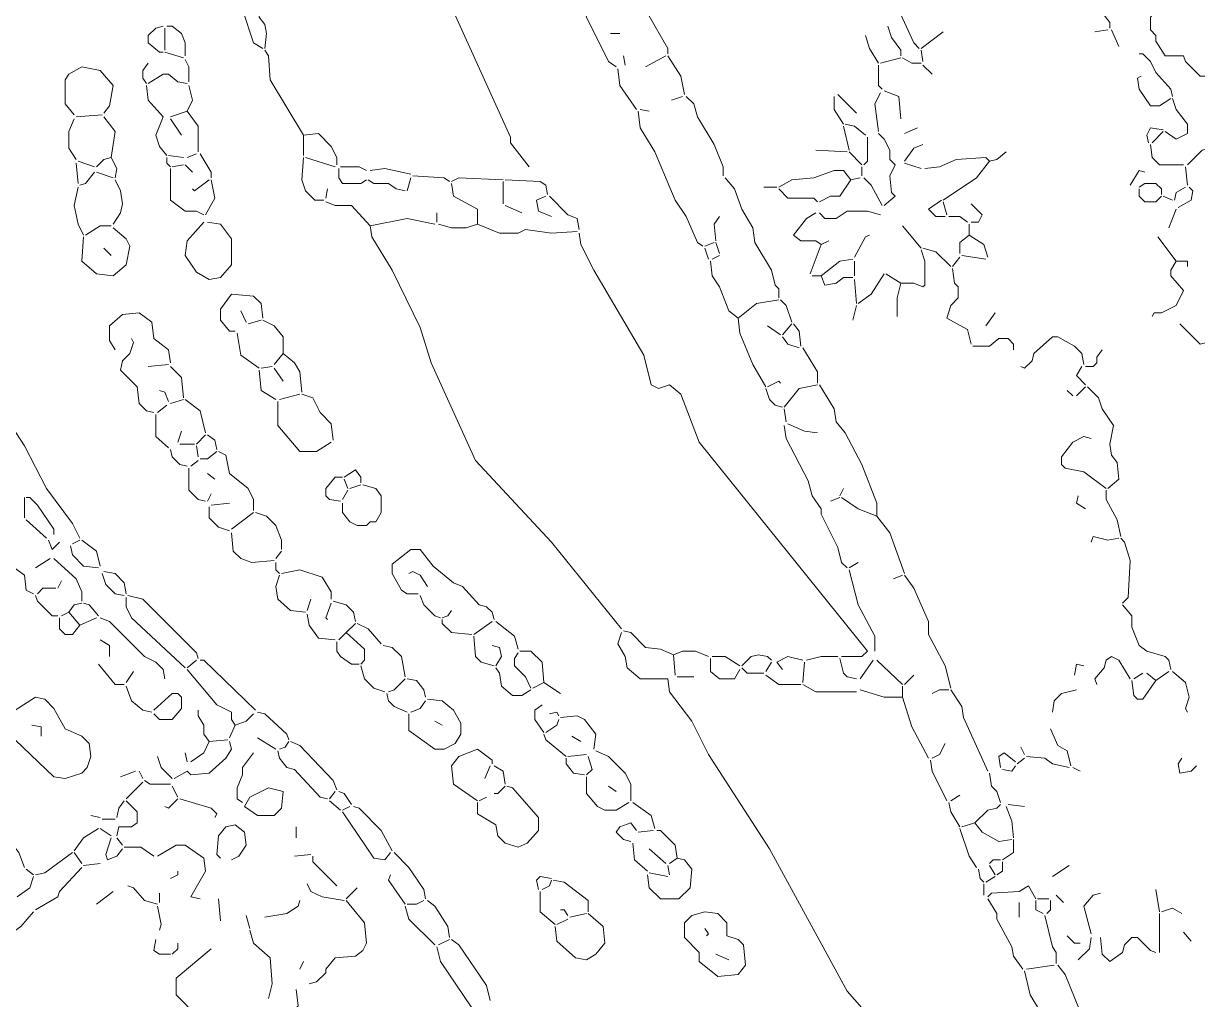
# Model space of a CAD drawing. Header units: millimetres. Extents: x 0 to 150953, y 0 to 85148.
# Drawn here: x 76847 to 95980, y 46657 to 62566 of the extents above; entities that cross this region are included whole.
import ezdxf

# ---------------------------------------------------------------- set-up
doc = ezdxf.new("R2010")
doc.units = ezdxf.units.MM
doc.layers.add('LINEWORK', color=7, linetype='CONTINUOUS', lineweight=0, plot=False)

msp = doc.modelspace()

# ---------------------------------------------------------------- linework, layer by layer
at = {"layer": 'LINEWORK'}
for points in [[(80086.264, 64087.09), (80688.871, 62821.618), (80688.871, 62670.965), (80779.262, 62550.446), (80809.391, 62399.792), (80779.262, 62158.754)], [(80146.527, 63333.835), (80417.699, 62791.49), (80598.481, 62249.145), (80749.128, 62158.754)], [(86714.922, 63303.701), (86895.704, 63062.662), (87016.229, 62731.227), (87347.658, 62158.754), (87347.658, 62068.363)], [(94669.32, 63213.31), (94850.101, 63032.528), (95362.312, 63032.528), (95332.178, 62821.618), (95211.665, 62670.965), (95211.665, 62460.055), (95302.055, 62369.664), (95302.055, 62279.273), (95452.703, 62038.229), (95754.01, 62038.229), (95784.132, 61947.844), (96025.182, 61706.794), (96175.83, 61706.794), (96326.477, 61827.319), (96447.002, 61857.453), (96597.65, 61736.928), (96597.65, 61646.537), (96718.175, 61495.89)], [(90842.771, 63122.919), (91053.682, 62912.009), (91354.988, 62249.145), (91445.379, 62158.754)], [(83852.55, 62881.88), (83882.679, 62701.099), (84786.587, 60712.495), (84786.587, 60622.105), (85087.888, 60230.418)], [(85991.796, 62851.747), (86021.93, 62670.965), (86383.493, 61947.844), (86504.012, 61857.453)], [(93494.239, 62731.227), (93675.021, 62942.137), (93855.802, 62942.137), (94157.098, 62821.618), (94247.489, 62731.227), (94458.404, 62701.099), (94548.795, 62580.574), (94548.795, 62490.183)], [(79122.094, 62520.317), (79001.574, 62490.183), (78881.055, 62369.664), (78881.055, 62249.145), (79061.837, 62098.492), (79122.094, 62098.492)], [(79152.228, 62490.183), (79152.228, 62128.62)], [(79182.356, 62520.317), (79272.747, 62520.317), (79423.4, 62399.792), (79483.657, 62249.145), (79483.657, 62038.229)], [(86413.621, 62399.792), (86564.275, 62399.792)], [(90933.162, 62520.317), (90993.425, 62339.536), (91144.072, 62128.62), (91144.072, 62038.229)], [(91837.07, 62429.926), (91475.507, 62158.754)], [(94518.661, 62460.055), (94307.756, 62429.926)], [(94578.929, 62460.055), (94699.443, 62188.882)], [(90571.599, 62369.664), (90631.861, 62158.754), (90782.509, 61917.71)], [(79152.228, 62098.492), (79453.528, 62008.101)], [(80779.262, 62128.62), (80839.519, 62038.229), (80869.653, 61646.537), (81411.998, 60742.629)], [(86624.531, 62038.229), (86654.665, 61887.576)], [(87317.53, 62038.229), (86986.095, 61857.453)], [(87347.658, 62038.229), (87558.574, 61706.794), (87618.83, 61405.499)], [(91144.072, 62008.101), (90812.643, 61917.71)], [(91174.206, 62008.101), (91324.854, 61917.71), (91475.507, 61917.71)], [(91475.507, 62128.62), (91505.636, 61947.844)], [(95030.883, 62068.363), (95091.14, 62068.363), (95211.665, 61947.844), (95302.055, 61767.062), (95543.094, 61495.89), (95573.228, 61375.365)], [(78157.929, 61104.193), (78248.319, 61224.717), (78308.576, 61556.147), (78097.666, 61797.185), (77796.365, 61857.453), (77585.45, 61736.928), (77525.193, 61646.537), (77525.193, 61254.84), (77675.841, 61074.059)], [(78881.055, 61917.71), (78790.664, 61797.185), (78790.664, 61676.671), (78850.921, 61586.281)], [(79483.657, 61977.967), (79543.919, 61857.453), (79543.919, 61616.404)], [(86534.141, 61827.319), (86564.275, 61556.147), (86835.447, 61164.449)], [(90782.509, 61887.576), (90782.509, 61556.147), (90842.771, 61495.89)], [(91505.636, 61887.576), (91656.289, 61736.928)], [(78881.055, 61586.281), (79122.094, 61736.928), (79212.484, 61736.928), (79363.138, 61616.404), (79513.791, 61586.281)], [(95061.006, 61706.794), (95000.749, 61676.671), (95030.883, 61495.89), (95211.665, 61224.717), (95362.312, 61224.717), (95543.094, 61345.231)], [(78850.921, 61556.147), (78881.055, 61315.108), (79122.094, 61043.936)], [(79543.919, 61556.147), (79604.182, 61315.108), (79513.791, 61134.327)], [(90812.643, 61435.622), (90722.252, 61254.84), (90782.509, 60802.886)], [(90872.9, 61465.756), (91113.944, 61375.365), (91144.072, 61013.802)], [(87588.702, 61375.365), (87407.92, 61315.108)], [(87648.964, 61375.365), (87769.484, 61254.84), (87829.746, 61043.936), (88100.919, 60591.982), (88251.566, 60230.418), (88251.566, 60079.76)], [(90059.383, 61375.365), (90059.383, 61164.449), (90210.036, 60923.411)], [(90119.645, 61405.499), (90420.946, 61104.193)], [(95573.228, 61345.231), (95633.485, 61164.449), (95814.266, 60923.411), (95814.266, 60772.763), (95633.485, 60682.372), (95452.703, 60802.886)], [(78127.795, 61074.059), (77705.975, 61043.936)], [(78157.929, 61043.936), (78338.71, 60802.886), (78278.448, 60381.066)], [(79122.094, 61043.936), (79001.574, 60742.629), (79061.837, 60561.848), (79182.356, 60411.2)], [(79513.791, 61134.327), (79242.618, 61043.936)], [(79513.791, 61134.327), (79694.573, 60893.277), (79694.573, 60471.457)], [(86865.576, 61134.327), (86895.704, 60863.154), (87136.748, 60471.457), (87468.183, 59688.073), (87648.964, 59416.901), (87829.746, 58995.07), (87920.137, 58934.813)], [(86895.704, 61164.449), (87046.357, 61134.327)], [(77675.841, 61013.802), (77585.45, 60802.886), (77585.45, 60531.714), (77705.975, 60350.932)], [(79242.618, 61013.802), (79423.4, 60742.629)], [(90210.036, 60893.277), (90300.427, 60501.591)], [(90240.164, 60923.411), (90390.817, 60893.277), (90571.599, 60742.629)], [(91415.245, 60863.154), (91204.335, 60772.763)], [(95422.569, 60833.02), (95211.665, 60863.154), (95151.397, 60742.629), (95181.531, 60622.105)], [(81411.998, 60742.629), (81653.037, 60772.763), (81863.952, 60561.848), (81954.343, 60381.066), (81954.343, 60260.541)], [(81411.998, 60742.629), (81411.998, 60411.2)], [(90601.727, 60712.495), (90601.727, 60320.809), (90541.471, 60260.541)], [(90782.509, 60772.763), (90872.9, 60682.372), (90963.291, 60501.591), (90963.291, 60350.932), (91053.682, 60260.541)], [(95422.569, 60802.886), (95241.788, 60622.105)], [(89758.082, 60501.591), (90270.298, 60471.457)], [(90300.427, 60471.457), (90511.337, 60260.541)], [(91505.636, 60591.982), (91354.988, 60531.714), (91204.335, 60320.809)], [(92861.503, 60471.457), (92710.845, 60350.932), (92590.331, 60320.809)], [(95211.665, 60591.982), (95241.788, 60381.066), (95362.312, 60260.541), (95754.01, 60260.541)], [(96416.868, 60591.982), (96055.305, 60501.591), (95814.266, 60260.541)], [(77705.975, 60290.675), (77736.103, 59959.246)], [(77736.103, 60320.809), (78007.275, 60230.418)], [(78278.448, 60381.066), (78157.929, 60350.932), (78037.404, 60230.418)], [(78278.448, 60381.066), (78368.839, 60200.284), (78338.71, 60049.637)], [(79182.356, 60381.066), (79182.356, 60290.675), (79242.618, 60230.418)], [(79212.484, 60411.2), (79453.528, 60381.066)], [(79664.439, 60441.323), (79513.791, 60381.066)], [(79724.701, 60441.323), (79905.483, 60140.028), (79905.483, 60049.637)], [(81411.998, 60381.066), (81381.864, 60019.503), (81442.126, 59838.721), (81592.78, 59688.073), (81743.427, 59688.073)], [(81442.126, 60381.066), (81924.209, 60230.418)], [(91204.335, 60290.675), (91475.507, 60200.284)], [(92590.331, 60320.809), (92530.069, 60381.066), (92047.981, 60350.932), (91776.808, 60230.418), (91535.77, 60200.284)], [(92590.331, 60320.809), (92379.415, 60049.637), (91837.07, 59688.073)], [(75325.679, 60109.894), (75355.813, 59537.415), (75506.461, 59266.242), (75626.986, 58693.774), (75596.852, 58482.859), (75837.896, 57970.648), (75958.415, 57458.426), (76169.331, 57066.74), (76259.721, 56765.433), (76500.76, 56343.613), (76530.894, 56192.954), (76862.323, 55680.744), (77223.886, 54987.751), (77645.712, 54415.272), (77766.231, 54174.234)], [(78007.275, 60140.028), (77856.622, 59959.246), (77766.231, 59929.112)], [(78037.404, 60140.028), (78308.576, 60049.637)], [(79242.618, 60200.284), (79242.618, 59688.073), (79483.657, 59507.292), (79664.439, 59507.292), (79784.963, 59447.024)], [(79453.528, 60260.541), (79272.747, 60230.418)], [(79483.657, 60260.541), (79604.182, 60140.028)], [(81984.471, 60200.284), (81984.471, 60049.637), (82044.734, 59959.246), (82346.035, 59959.246), (82436.425, 60019.503)], [(82014.6, 60230.418), (82315.906, 60230.418), (82436.425, 60170.15)], [(82496.688, 60170.15), (82737.726, 60200.284), (83159.552, 60109.894)], [(83189.68, 60079.76), (83701.897, 60049.637), (83792.288, 59989.369)], [(90330.555, 60019.503), (90210.036, 60170.15), (90059.383, 60170.15), (89727.953, 60049.637), (89366.39, 60019.503), (89155.474, 59898.978)], [(90511.337, 60230.418), (90511.337, 60079.76)], [(91053.682, 60260.541), (90963.291, 60079.76), (90993.425, 59808.587), (91053.682, 59748.33)], [(95121.274, 60140.028), (95030.883, 60170.15), (94880.224, 59929.112)], [(95784.132, 60230.418), (95814.266, 59929.112)], [(77736.103, 59898.978), (77675.841, 59597.683), (77736.103, 59296.376), (77826.494, 59115.595)], [(78338.71, 60019.503), (78429.101, 59838.721), (78459.229, 59627.806), (78429.101, 59477.158), (78308.576, 59296.376)], [(79875.354, 60019.503), (79634.31, 59838.721), (79604.182, 59868.855)], [(79905.483, 60019.503), (79965.745, 59718.196), (79815.092, 59447.024)], [(82466.554, 60019.503), (82556.945, 59959.246), (82797.989, 59959.246), (82918.508, 59868.855), (83069.161, 59838.721)], [(83159.552, 60049.637), (83099.29, 59838.721)], [(84666.067, 60019.503), (83942.941, 60049.637), (83822.416, 59989.369)], [(83822.416, 59959.246), (83852.55, 59748.33), (84244.242, 59537.415), (84244.242, 59296.376)], [(84666.067, 59989.369), (84666.067, 59627.806)], [(84696.196, 60019.503), (85268.669, 59989.369), (85359.06, 59929.112), (85389.194, 59778.464)], [(88281.7, 60049.637), (88432.348, 59868.855), (88552.873, 59537.415), (88733.654, 59236.119), (88763.783, 58995.07), (89034.955, 58543.116), (89095.218, 58302.077), (89155.474, 58241.82), (89155.474, 58091.162)], [(88914.436, 59898.978), (89125.346, 59898.978)], [(90330.555, 60019.503), (90149.773, 59748.33), (89999.126, 59748.33), (89818.344, 59657.939)], [(90481.208, 60049.637), (90330.555, 60019.503)], [(90541.471, 60049.637), (90661.99, 59929.112), (90842.771, 59597.683)], [(95030.883, 59898.978), (95121.274, 59959.246), (95302.055, 59959.246), (95392.446, 59868.855), (95392.446, 59778.464)], [(95784.132, 59898.978), (95633.485, 59808.587), (95603.351, 59688.073)], [(95844.4, 59898.978), (95904.657, 59838.721), (95874.523, 59688.073), (95663.619, 59567.549)], [(81803.69, 59868.855), (81773.561, 59718.196)], [(85359.06, 59748.33), (85208.412, 59688.073), (85238.541, 59507.292), (85449.451, 59416.901)], [(85419.322, 59748.33), (85720.623, 59447.024), (85871.277, 59386.767), (85901.405, 59205.985)], [(89155.474, 59868.855), (89306.128, 59718.196), (89727.953, 59718.196), (89788.21, 59657.939)], [(91053.682, 59748.33), (90872.9, 59597.683)], [(95030.883, 59868.855), (95030.883, 59748.33), (95121.274, 59657.939), (95302.055, 59657.939), (95392.446, 59748.33)], [(95422.569, 59748.33), (95573.228, 59688.073)], [(81773.561, 59657.939), (81924.209, 59597.683), (82195.381, 59597.683), (82496.688, 59266.242)], [(84696.196, 59597.683), (84967.368, 59477.158)], [(89818.344, 59477.158), (89908.735, 59386.767), (90089.517, 59386.767), (90270.298, 59507.292), (90601.727, 59507.292), (90812.643, 59447.024)], [(91806.942, 59688.073), (91596.026, 59537.415)], [(91596.026, 59537.415), (91716.551, 59416.901), (91867.199, 59416.901)], [(91837.07, 59657.939), (91897.333, 59447.024)], [(92289.025, 59627.806), (92469.806, 59447.024), (92409.544, 59326.51), (92289.025, 59326.51)], [(95633.485, 59537.415), (95512.96, 59236.119)], [(79784.963, 59326.51), (79513.791, 59025.204), (79483.657, 58784.165), (79664.439, 58512.993), (79875.354, 58392.468), (80056.136, 58422.602), (80236.917, 58633.507), (80236.917, 59055.338), (80056.136, 59296.376), (79845.22, 59326.51)], [(83551.244, 59296.376), (83099.29, 59386.767), (82496.688, 59266.242)], [(83581.378, 59477.158), (83581.378, 59326.51)], [(88191.309, 59416.901), (88100.919, 59296.376), (88131.047, 59025.204)], [(89758.082, 59477.158), (89607.428, 59386.767), (89396.518, 59115.595), (89517.038, 59025.204), (89758.082, 59025.204), (89848.472, 58964.947)], [(91927.461, 59416.901), (92108.243, 59416.901), (92228.762, 59326.51)], [(78308.576, 59236.119), (78519.492, 59055.338), (78579.749, 58934.813), (78519.492, 58633.507), (78308.576, 58452.725), (78037.404, 58482.859), (77796.365, 58693.774), (77826.494, 59085.461)], [(78278.448, 59266.242), (78097.666, 59266.242), (77856.622, 59115.595)], [(82496.688, 59266.242), (82526.816, 59085.461), (82858.251, 58543.116), (83310.205, 57609.085), (83490.987, 57036.606), (84214.113, 55439.705), (85449.451, 54113.966), (86594.403, 52697.847)], [(83611.506, 59296.376), (83822.416, 59236.119), (84063.46, 59236.119), (84244.242, 59296.376)], [(84244.242, 59296.376), (84605.805, 59145.729), (84907.106, 59145.729), (85027.631, 59205.985), (85449.451, 59145.729), (85871.277, 59175.851)], [(85901.405, 59145.729), (85931.539, 58964.947), (86142.449, 58543.116), (86955.966, 57157.131), (87076.486, 56675.043), (87197.01, 56614.786), (87377.792, 56675.043), (87558.574, 56524.395), (87859.875, 55741), (90601.727, 52336.283)], [(91174.206, 59266.242), (91475.507, 58904.679)], [(92258.896, 59296.376), (92258.896, 59115.595)], [(88100.919, 58995.07), (87950.265, 58934.813)], [(88131.047, 58995.07), (88191.309, 58814.288)], [(89848.472, 58964.947), (89667.691, 58482.859)], [(89968.992, 59025.204), (89848.472, 58964.947)], [(90631.861, 59115.595), (90571.599, 59085.461), (90390.817, 58754.031)], [(92258.896, 59115.595), (92108.243, 58995.07), (92108.243, 58814.288)], [(92258.896, 59115.595), (92499.935, 58964.947), (92560.197, 58754.031)], [(95332.178, 59085.461), (95633.485, 58693.774)], [(78157.929, 58904.679), (78278.448, 58784.165)], [(87950.265, 58904.679), (88010.528, 58723.897)], [(88191.309, 58784.165), (88070.785, 58723.897)], [(91475.507, 58874.556), (91535.77, 58693.774), (91535.77, 58302.077), (91505.636, 58271.943), (91354.988, 58332.211), (91144.072, 58332.211)], [(91505.636, 58904.679), (91716.551, 58844.422), (91957.59, 58603.384)], [(92108.243, 58754.031), (91987.724, 58603.384)], [(92138.371, 58784.165), (92530.069, 58723.897)], [(88040.656, 58693.774), (88070.785, 58452.725), (88191.309, 58271.943), (88341.957, 57880.257), (88492.61, 57759.732)], [(90360.689, 58723.897), (90149.773, 58693.774), (89848.472, 58452.725)], [(90390.817, 58693.774), (90390.817, 58452.725)], [(91987.724, 58573.25), (92017.852, 58332.211), (92078.114, 58271.943), (92078.114, 58091.162), (91957.59, 57970.648), (91897.333, 57759.732), (92228.762, 57578.951), (92289.025, 57337.912)], [(95633.485, 58693.774), (95543.094, 58543.116), (95543.094, 58452.725), (95754.01, 58211.686), (95633.485, 57970.648)], [(95633.485, 58693.774), (95814.266, 58693.774), (95814.266, 58603.384)], [(89697.819, 58452.725), (89848.472, 58452.725)], [(89848.472, 58452.725), (89908.735, 58302.077), (90089.517, 58332.211), (90210.036, 58422.602), (90360.689, 58422.602)], [(90390.817, 58392.468), (90420.946, 58000.771)], [(90872.9, 58482.859), (90661.99, 58151.43), (90451.08, 58000.771)], [(90903.034, 58482.859), (91144.072, 58332.211)], [(91144.072, 58332.211), (91083.815, 58091.162), (91083.815, 57789.866)], [(80749.128, 57759.732), (80719, 58000.771), (80598.481, 58121.296), (80236.917, 58151.43), (80056.136, 57910.38), (80056.136, 57729.598), (80206.783, 57548.817), (80297.174, 57548.817)], [(89155.474, 58061.039), (88793.911, 58000.771), (88492.61, 57759.732)], [(89185.608, 58061.039), (89275.999, 57970.648), (89366.39, 57699.475)], [(78338.71, 57247.521), (78248.319, 57398.169), (78248.319, 57639.208), (78459.229, 57819.989), (78730.402, 57850.123), (78941.312, 57699.475), (78971.446, 57428.303), (79212.484, 57247.521), (79242.618, 57036.606)], [(80387.565, 57880.257), (80477.956, 57699.475)], [(90420.946, 57970.648), (90360.689, 57729.598)], [(92680.722, 57850.123), (92530.069, 57639.208)], [(95633.485, 57970.648), (95392.446, 57850.123), (95271.922, 57850.123), (95241.788, 57789.866)], [(80719, 57729.598), (80508.09, 57669.341)], [(80749.128, 57729.598), (80929.91, 57639.208), (81080.563, 57458.426), (81080.563, 57187.253)], [(88492.61, 57759.732), (88522.739, 57518.694), (88733.654, 57006.472), (88944.564, 56644.909)], [(88974.693, 57639.208), (89185.608, 57488.56)], [(89366.39, 57669.341), (89215.737, 57488.56)], [(89396.518, 57669.341), (89486.909, 57548.817), (89517.038, 57307.778)], [(95693.742, 57669.341), (96025.182, 57337.912), (96266.221, 57398.169), (96537.393, 57277.644)], [(78609.883, 57428.303), (78640.011, 57368.035), (78579.749, 57187.253), (78459.229, 57066.74), (78429.101, 56916.081), (78700.274, 56644.909), (78730.402, 56373.736), (78850.921, 56253.222), (78971.446, 56223.088)], [(80327.308, 57518.694), (80387.565, 57157.131), (80688.871, 56946.215)], [(89215.737, 57458.426), (89306.128, 57337.912), (89486.909, 57277.644)], [(92319.153, 57307.778), (92590.331, 57307.778), (92740.979, 57428.303), (92891.626, 57428.303), (92982.017, 57337.912), (92982.017, 57247.521)], [(94126.975, 57006.472), (94096.841, 57187.253), (93976.316, 57307.778), (93705.144, 57458.426), (93614.753, 57458.426), (93313.457, 57187.253), (93283.324, 57066.74), (93162.799, 56946.215), (93102.542, 56976.349)], [(89547.172, 57277.644), (89788.21, 56885.958), (89788.21, 56705.176)], [(94428.27, 57247.521), (94337.879, 57126.997), (94337.879, 57036.606), (94277.623, 56976.349), (94157.098, 56976.349)], [(81080.563, 57187.253), (80929.91, 57006.472)], [(81080.563, 57187.253), (81261.345, 57036.606), (81351.736, 56885.958), (81381.864, 56554.518)], [(79212.484, 57006.472), (78881.055, 56976.349)], [(79242.618, 56976.349), (79423.4, 56795.567), (79453.528, 56464.127)], [(80688.871, 56916.081), (80719, 56584.652), (80960.044, 56434.004)], [(80899.782, 56976.349), (80719, 56946.215)], [(80929.91, 56946.215), (81080.563, 56735.299)], [(94096.841, 56976.349), (94006.45, 56825.69)], [(94006.45, 56825.69), (94157.098, 56675.043)], [(89185.608, 56705.176), (89155.474, 56735.299), (88974.693, 56644.909)], [(89788.21, 56675.043), (89486.909, 56614.786), (89245.865, 56313.479)], [(89818.344, 56675.043), (90059.383, 56283.345), (90089.517, 56072.441), (90240.164, 55891.659), (90511.337, 55379.437), (90752.381, 54746.701), (90752.381, 54535.797)], [(94157.098, 56644.909), (94006.45, 56494.261)], [(94187.232, 56644.909), (94368.013, 56464.127), (94428.27, 56283.345), (94609.052, 56012.173), (94548.795, 55710.877), (94578.929, 55530.096), (94669.32, 55409.571), (94699.443, 55138.399), (94518.661, 54987.751)], [(79061.837, 56584.652), (79152.228, 56554.518), (79212.484, 56403.87)], [(81351.736, 56524.395), (81020.301, 56434.004)], [(81381.864, 56524.395), (81562.646, 56464.127), (81683.17, 56223.088), (81863.952, 56042.307), (81894.081, 55771.134)], [(88944.564, 56614.786), (89004.827, 56434.004), (89095.218, 56343.613), (89215.737, 56313.479)], [(93855.802, 56584.652), (93946.193, 56494.261)], [(79182.356, 56343.613), (79031.703, 56223.088)], [(79453.528, 56434.004), (79242.618, 56373.736)], [(79483.657, 56434.004), (79724.701, 56253.222), (79815.092, 55891.659)], [(80990.172, 56403.87), (80990.172, 56012.173), (81351.736, 55590.353), (81622.908, 55590.353), (81863.952, 55741)], [(89245.865, 56283.345), (89275.999, 56072.441)], [(79001.574, 56192.954), (79001.574, 55831.391), (79212.484, 55650.61)], [(79423.4, 55921.782), (79363.138, 55741)], [(89245.865, 56012.173), (89275.999, 55801.268), (89637.562, 55108.265), (89697.819, 54867.226), (89848.472, 54656.311), (89848.472, 54565.92), (90119.645, 54023.575), (90179.907, 53782.536), (90270.298, 53692.146)], [(89306.128, 56042.307), (89577.3, 55921.782), (89788.21, 55891.659)], [(79393.266, 55710.877), (79634.31, 55710.877)], [(79815.092, 55861.525), (79664.439, 55710.877)], [(79664.439, 55680.744), (79694.573, 55499.962)], [(79845.22, 55861.525), (79965.745, 55771.134), (79995.873, 55620.487)], [(94247.489, 55801.268), (94126.975, 55831.391), (93946.193, 55741), (93765.412, 55499.962), (93765.412, 55379.437), (93825.668, 55319.18), (94126.975, 55258.923), (94488.538, 54987.751)], [(79242.618, 55620.487), (79272.747, 55499.962), (79393.266, 55379.437), (79513.791, 55349.314)], [(79995.873, 55590.353), (79845.22, 55469.828), (79724.701, 55469.828)], [(80026.002, 55590.353), (80146.527, 55530.096), (80206.783, 55228.789), (80508.09, 54987.751), (80598.481, 54806.969), (80598.481, 54626.188)], [(79543.919, 55319.18), (79543.919, 54957.617), (79694.573, 54806.969), (79815.092, 54776.835)], [(79694.573, 55439.705), (79574.048, 55349.314)], [(79845.22, 55228.789), (79965.745, 55138.399)], [(82044.734, 55168.533), (81924.209, 55168.533), (81773.561, 54987.751), (81773.561, 54867.226), (81833.818, 54806.969), (82014.6, 54776.835)], [(82074.862, 55168.533), (82255.644, 55289.046), (82346.035, 55168.533), (82346.035, 55078.142)], [(82074.862, 55138.399), (82135.125, 54987.751)], [(82376.163, 55048.008), (82587.079, 54987.751), (82677.469, 54867.226), (82677.469, 54596.054), (82587.079, 54445.406), (82496.688, 54445.406), (82436.425, 54385.138), (82285.772, 54385.138), (82165.253, 54445.406), (82044.734, 54596.054), (82044.734, 54746.701)], [(82135.125, 54957.617), (82044.734, 54806.969)], [(82346.035, 55048.008), (82165.253, 54987.751)], [(90210.036, 54987.751), (90149.773, 54867.226)], [(94488.538, 54957.617), (94488.538, 54806.969), (94669.32, 54475.529), (94729.577, 54204.356)], [(76862.323, 54837.092), (76862.323, 54505.663)], [(76892.457, 54837.092), (76952.714, 54837.092), (77073.239, 54716.578), (77344.411, 54324.881), (77344.411, 54234.49)], [(79905.483, 54897.36), (79845.22, 54776.835)], [(80206.783, 54746.701), (79905.483, 54716.578)], [(90149.773, 54837.092), (89999.126, 54776.835)], [(90179.907, 54837.092), (90451.08, 54656.311), (90752.381, 54535.797)], [(94036.584, 54867.226), (94006.45, 54746.701), (94157.098, 54656.311)], [(79875.354, 54686.445), (79875.354, 54505.663), (80026.002, 54355.015), (80206.783, 54294.747)], [(80598.481, 54596.054), (80236.917, 54324.881)], [(80628.609, 54596.054), (80809.391, 54535.797), (80960.044, 54385.138), (81050.435, 54144.1), (81050.435, 53993.452)], [(90752.381, 54535.797), (90963.291, 54264.624), (91204.335, 53601.755)], [(76892.457, 54475.529), (77223.886, 54174.234)], [(80236.917, 54264.624), (80267.046, 53963.318), (80387.565, 53842.793), (80568.347, 53782.536), (80929.91, 53812.67)], [(94699.443, 54174.234), (94518.661, 54144.1), (94277.623, 54204.356), (94247.489, 54113.966)], [(94729.577, 54174.234), (94789.833, 54113.966), (94880.224, 53812.67), (94850.101, 53210.057), (94759.711, 53119.667)], [(76440.503, 54023.575), (76530.894, 53812.67), (76862.323, 53571.621), (76892.457, 53330.582), (77012.976, 53270.325)], [(77254.02, 54144.1), (77314.277, 53993.452)], [(77434.802, 54113.966), (77314.277, 53993.452)], [(77615.584, 54053.709), (77645.712, 53903.061), (77826.494, 53722.279), (78067.538, 53692.146)], [(77766.231, 54144.1), (77645.712, 54083.843)], [(77796.365, 54144.1), (78037.404, 53963.318), (78097.666, 53722.279)], [(81050.435, 53963.318), (80960.044, 53842.793)], [(83280.071, 53270.325), (83099.29, 53270.325), (83008.899, 53330.582), (82858.251, 53601.755), (82858.251, 53752.402), (83159.552, 53993.452), (83310.205, 53993.452), (83521.115, 53722.279), (83852.55, 53451.107), (84003.198, 53390.839), (84274.37, 53089.544), (84394.895, 53059.41), (84485.286, 52969.019), (84515.414, 52848.494)], [(77284.149, 53842.793), (77043.105, 53692.146)], [(77344.411, 53842.793), (77705.975, 53511.364), (77796.365, 53300.448), (77796.365, 53149.801)], [(80960.044, 53782.536), (80960.044, 53662.012), (81020.301, 53601.755)], [(90451.08, 53782.536), (90300.427, 53692.146)], [(78127.795, 53601.755), (78188.057, 53420.973), (78338.71, 53270.325), (78489.358, 53240.191)], [(78157.929, 53631.889), (78338.71, 53601.755), (78489.358, 53451.107), (78519.492, 53270.325)], [(81050.435, 53601.755), (81351.736, 53662.012), (81713.299, 53541.498), (81863.952, 53300.448), (81863.952, 53179.935)], [(83129.424, 53601.755), (83189.68, 53631.889), (83310.205, 53571.621), (83430.724, 53390.839)], [(90300.427, 53662.012), (90451.08, 53089.544), (90722.252, 52577.322), (90722.252, 52336.283)], [(77464.931, 53481.23), (77404.668, 53360.716)], [(81020.301, 53571.621), (80960.044, 53390.839), (80990.172, 53179.935), (81201.082, 52999.153), (81442.126, 52969.019)], [(91174.206, 53571.621), (91023.553, 53511.364)], [(91204.335, 53571.621), (91354.988, 53360.716), (91596.026, 52818.371), (91596.026, 52607.456), (91867.199, 52095.245), (91957.59, 51733.681)], [(77043.105, 53240.191), (77073.239, 53149.801), (77314.277, 52908.762), (77404.668, 52908.762)], [(77374.54, 53360.716), (77163.63, 53360.716), (77073.239, 53270.325)], [(78519.492, 53210.057), (78519.492, 53059.41), (78609.883, 52878.628), (79483.657, 52065.111)], [(78549.62, 53240.191), (78790.664, 53179.935), (79664.439, 52306.149), (79694.573, 52215.759)], [(83310.205, 53240.191), (83370.462, 53089.544), (83551.244, 52908.762), (83641.635, 52878.628)], [(77796.365, 53119.667), (77675.841, 53089.544), (77585.45, 52969.019)], [(77826.494, 53119.667), (77916.885, 53089.544), (78067.538, 52908.762)], [(81532.517, 53179.935), (81472.255, 52999.153)], [(81863.952, 53119.667), (81773.561, 52878.628), (81803.69, 52848.494)], [(81894.081, 53149.801), (82104.991, 53089.544), (82225.515, 52969.019), (82255.644, 52818.371)], [(83822.416, 52999.153), (83762.159, 52908.762), (83671.768, 52878.628)], [(94759.711, 53089.544), (94910.358, 52908.762), (94910.358, 52727.98), (95030.883, 52426.674), (95151.397, 52336.283), (95452.703, 52245.892), (95512.96, 52185.636), (95543.094, 52034.977)], [(77434.802, 52878.628), (77434.802, 52697.847), (77525.193, 52607.456), (77645.712, 52607.456), (77766.231, 52758.103)], [(77585.45, 52969.019), (77464.931, 52908.762)], [(77585.45, 52969.019), (77766.231, 52758.103)], [(78037.404, 52878.628), (77766.231, 52758.103)], [(78097.666, 52878.628), (78248.319, 52818.371), (78820.793, 52245.892), (79001.574, 52155.502), (79122.094, 52034.977), (79152.228, 51884.329)], [(81472.255, 52938.885), (81502.389, 52758.103), (81653.037, 52547.199), (81924.209, 52517.065)], [(83671.768, 52848.494), (83671.768, 52788.237), (83822.416, 52637.59), (84153.851, 52607.456)], [(84485.286, 52818.371), (84183.979, 52607.456)], [(84545.543, 52818.371), (84846.849, 52577.322), (84907.106, 52366.417)], [(82104.991, 52637.59), (81984.471, 52517.065)], [(82255.644, 52788.237), (82104.991, 52637.59)], [(82104.991, 52637.59), (82406.297, 52366.417), (82406.297, 52185.636), (82346.035, 52125.368)], [(82285.772, 52788.237), (82466.554, 52697.847), (82677.469, 52456.808)], [(86594.403, 52637.59), (86534.141, 52456.808), (86654.665, 52245.892), (86684.794, 52065.111), (86895.704, 51884.329), (87347.658, 51884.329)], [(86624.531, 52667.713), (86745.056, 52637.59), (86986.095, 52396.54), (87227.139, 52366.417), (87438.049, 52276.026)], [(78097.666, 52517.065), (78248.319, 52426.674), (78248.319, 52245.892)], [(81954.343, 52486.931), (81954.343, 52336.283), (82014.6, 52245.892), (82195.381, 52125.368), (82315.906, 52125.368)], [(82707.598, 52426.674), (82858.251, 52396.54), (83008.899, 52245.892), (83069.161, 51914.463)], [(84183.979, 52577.322), (84214.113, 52245.892), (84304.504, 52155.502), (84515.414, 52095.245)], [(84485.286, 52426.674), (84605.805, 52396.54), (84635.934, 52245.892), (84545.543, 52095.245)], [(84907.106, 52306.149), (84846.849, 52215.759), (84846.849, 52095.245), (85027.631, 51914.463), (85118.022, 51733.681)], [(84937.24, 52336.283), (85118.022, 52336.283), (85298.803, 52155.502), (85328.932, 51824.072)], [(87438.049, 52276.026), (87588.702, 52336.283), (87799.612, 52336.283), (88010.528, 52245.892)], [(87438.049, 52276.026), (87468.183, 51944.586)], [(88070.785, 52245.892), (88281.7, 52245.892), (88522.739, 52095.245)], [(89034.955, 52185.636), (88974.693, 52245.892), (88824.045, 52276.026), (88703.52, 52245.892), (88552.873, 52095.245)], [(89547.172, 52185.636), (89306.128, 52245.892), (89125.346, 52155.502)], [(90119.645, 52245.892), (89848.472, 52245.892), (89607.428, 52185.636)], [(90601.727, 52336.283), (90511.337, 52245.892), (90179.907, 52245.892)], [(94880.224, 51884.329), (94699.443, 52185.636), (94578.929, 52245.892), (94488.538, 52185.636), (94458.404, 52065.111), (94307.756, 51884.329), (94337.879, 51793.938)], [(78067.538, 52125.368), (78338.71, 51793.938), (78489.358, 51793.938)], [(79664.439, 52185.636), (79513.791, 52065.111)], [(79724.701, 52185.636), (79784.963, 52185.636), (80628.609, 51372.118)], [(82346.035, 52095.245), (82406.297, 51884.329), (82556.945, 51733.681), (82737.726, 51673.414)], [(84545.543, 52065.111), (84605.805, 51974.72), (84635.934, 51763.804), (84816.715, 51613.157), (84967.368, 51613.157), (85118.022, 51703.548)], [(88040.656, 52215.759), (88040.656, 52004.854)], [(88552.873, 52065.111), (88643.263, 51974.72), (88914.436, 51974.72)], [(89034.955, 52155.502), (88944.564, 52004.854)], [(89125.346, 52155.502), (89215.737, 52034.977)], [(89577.3, 52155.502), (89547.172, 51824.072)], [(90149.773, 52215.759), (90210.036, 51974.72), (90270.298, 51914.463), (90420.946, 51884.329)], [(90692.118, 52185.636), (90481.208, 51884.329)], [(90752.381, 52185.636), (91174.206, 51793.938)], [(94126.975, 52095.245), (94006.45, 52125.368), (93976.316, 51944.586)], [(78640.011, 52004.854), (78519.492, 51824.072)], [(79513.791, 52034.977), (79995.873, 51462.509), (80236.917, 51341.984), (80236.917, 51221.46), (80297.174, 51131.069)], [(83069.161, 51884.329), (82888.38, 51703.548), (82797.989, 51673.414)], [(83099.29, 51884.329), (83249.943, 51854.195), (83370.462, 51703.548), (83400.596, 51583.023)], [(87347.658, 51884.329), (87377.792, 51673.414), (87739.355, 51191.337), (88010.528, 50648.992), (89004.827, 49112.348), (90270.298, 46792.309), (90511.337, 46521.137), (90571.599, 46310.232)], [(87498.311, 51914.463), (87769.484, 51914.463)], [(88522.739, 52034.977), (88432.348, 51884.329), (88191.309, 51884.329), (88040.656, 52004.854)], [(88944.564, 51944.586), (89155.474, 51793.938), (89517.038, 51793.938)], [(91354.988, 51944.586), (91204.335, 51793.938)], [(94910.358, 51854.195), (94940.492, 51613.157), (95000.749, 51552.9), (95091.14, 51552.9), (95302.055, 51854.195)], [(95091.14, 51974.72), (94940.492, 51884.329)], [(95151.397, 51974.72), (95302.055, 51854.195)], [(95512.96, 52004.854), (95302.055, 51854.195)], [(95573.228, 52004.854), (95784.132, 51824.072), (95844.4, 51583.023), (95784.132, 51402.241), (95814.266, 51341.984)], [(78519.492, 51763.804), (78609.883, 51522.766), (78790.664, 51372.118), (78941.312, 51341.984)], [(85328.932, 51824.072), (85148.15, 51733.681)], [(85328.932, 51824.072), (85600.104, 51643.291)], [(89547.172, 51793.938), (89758.082, 51673.414), (90420.946, 51673.414)], [(90481.208, 51703.548), (90872.9, 51583.023), (91174.206, 51583.023)], [(91174.206, 51763.804), (91174.206, 51583.023)], [(91927.461, 51703.548), (91776.808, 51703.548), (91656.289, 51643.291)], [(91957.59, 51703.548), (92138.371, 51432.375), (92168.505, 51251.593), (92560.197, 50377.819)], [(94006.45, 51703.548), (93765.412, 51643.291), (93644.887, 51522.766), (93614.753, 51341.984)], [(78971.446, 51372.118), (79272.747, 51643.291), (79363.138, 51643.291), (79423.4, 51583.023), (79423.4, 51402.241), (79272.747, 51221.46), (79061.837, 51221.46), (78971.446, 51311.85)], [(82767.86, 51643.291), (82797.989, 51522.766), (82888.38, 51432.375), (83099.29, 51341.984)], [(83430.724, 51552.9), (83671.768, 51522.766), (83852.55, 51372.118), (83973.069, 51161.203), (83973.069, 50980.421), (83882.679, 50829.773), (83701.897, 50739.383), (83551.244, 50739.383), (83129.424, 51040.678), (83129.424, 51311.85)], [(83400.596, 51522.766), (83310.205, 51402.241), (83159.552, 51341.984)], [(91174.206, 51583.023), (91324.854, 51100.946), (91596.026, 50588.724)], [(79694.573, 51372.118), (79694.573, 51281.727), (79784.963, 51131.069), (79784.963, 50980.421), (79875.354, 50859.896)], [(80598.481, 51311.85), (80477.956, 51191.337), (80297.174, 51131.069)], [(80658.738, 51341.984), (80779.262, 51311.85), (81140.826, 50980.421), (81170.954, 50890.03)], [(85298.803, 51462.509), (85178.278, 51372.118), (85178.278, 51221.46), (85328.932, 51010.555)], [(85419.322, 51311.85), (85539.842, 51341.984), (85569.976, 51281.727)], [(85600.104, 51251.593), (85871.277, 51281.727), (85991.796, 51221.46), (86172.577, 50980.421), (86142.449, 50739.383)], [(76982.848, 51131.069), (77133.496, 51100.946), (77133.496, 50950.287)], [(80297.174, 51131.069), (80206.783, 50920.164)], [(83551.244, 51191.337), (83671.768, 51131.069)], [(85569.976, 51221.46), (85539.842, 51131.069), (85359.06, 51010.555)], [(80658.738, 50920.164), (80960.044, 50739.383)], [(85328.932, 50980.421), (85359.06, 50890.03), (85690.495, 50618.858)], [(85780.886, 50950.287), (85931.539, 50859.896)], [(93584.63, 51070.812), (93705.144, 50799.639), (93855.802, 50709.249), (93916.059, 50468.21)], [(80206.783, 50859.896), (80236.917, 50739.383), (80146.527, 50588.724), (79875.354, 50347.685), (79574.048, 50317.551), (79513.791, 50377.819)], [(79875.354, 50859.896), (79784.963, 50679.115), (79574.048, 50528.467)], [(80176.655, 50890.03), (79875.354, 50859.896)], [(80990.172, 50709.249), (81020.301, 50588.724), (81140.826, 50438.076), (81261.345, 50407.942), (81683.17, 49955.988), (81803.69, 49925.865)], [(81170.954, 50859.896), (81110.692, 50769.505), (81020.301, 50739.383)], [(81201.082, 50859.896), (81351.736, 50799.639), (81894.081, 50227.161), (81954.343, 50076.513)], [(84485.286, 50498.333), (84485.286, 50558.601), (84244.242, 50739.383), (83942.941, 50618.858), (83822.416, 50468.21), (83852.55, 50166.904), (84244.242, 49895.731)], [(86172.577, 50709.249), (86383.493, 50618.858), (86654.665, 50347.685), (86745.056, 50166.904), (86745.056, 49895.731)], [(91867.199, 50829.773), (91776.808, 50648.992), (91656.289, 50588.724)], [(93102.542, 50769.505), (93162.799, 50648.992)], [(79031.703, 50618.858), (79091.965, 50438.076), (79272.747, 50257.294)], [(79483.657, 50679.115), (79513.791, 50528.467)], [(80598.481, 50679.115), (80417.699, 50438.076), (80417.699, 50317.551), (80327.308, 50106.647), (80327.308, 49925.865), (80417.699, 49865.597)], [(85690.495, 50588.724), (85690.495, 50498.333), (85811.014, 50347.685), (85991.796, 50317.551)], [(86021.93, 50648.992), (85720.623, 50618.858)], [(86052.058, 50618.858), (86112.321, 50407.942), (86021.93, 50317.551)], [(91626.16, 50558.601), (91656.289, 50377.819), (91897.333, 49895.731)], [(92831.369, 50679.115), (92740.979, 50618.858), (92771.113, 50438.076)], [(92831.369, 50679.115), (93012.151, 50528.467)], [(93162.799, 50588.724), (93042.285, 50498.333)], [(93192.933, 50618.858), (93494.239, 50588.724), (93614.753, 50498.333), (93885.925, 50438.076)], [(95723.876, 50588.724), (95663.619, 50498.333), (95693.742, 50347.685), (95874.523, 50377.819), (95964.914, 50468.21)], [(78670.14, 50377.819), (78429.101, 50287.428)], [(78730.402, 50377.819), (78790.664, 50257.294)], [(79513.791, 50377.819), (79302.875, 50257.294)], [(84455.152, 50468.21), (84364.761, 50257.294)], [(84515.414, 50468.21), (84666.067, 50377.819), (84696.196, 50166.904)], [(92590.331, 50347.685), (92620.454, 50136.77), (92710.845, 50046.379), (92771.113, 49865.597)], [(93012.151, 50468.21), (92951.894, 50377.819), (92801.236, 50407.942)], [(93946.193, 50438.076), (94066.707, 50377.819)], [(78790.664, 50197.038), (78519.492, 49925.865)], [(78820.793, 50227.161), (78911.184, 50166.904), (79242.618, 50166.904)], [(79272.747, 50136.77), (79363.138, 49955.988)], [(84726.324, 50136.77), (84816.715, 50106.647), (85238.541, 49624.559), (85238.541, 49413.643), (85057.759, 49202.739), (84907.106, 49142.471), (84696.196, 49202.739), (84575.677, 49323.252), (84545.543, 49504.034), (84244.242, 49684.816), (84244.242, 49865.597)], [(84696.196, 50136.77), (84575.677, 50016.256), (84515.414, 50016.256)], [(86021.93, 50287.428), (86021.93, 50016.256), (86202.711, 49805.34), (86323.231, 49745.084), (86504.012, 49745.084), (86714.922, 49865.597)], [(86383.493, 50136.77), (86504.012, 50046.379)], [(81924.209, 50046.379), (81833.818, 49925.865)], [(81984.471, 50046.379), (82074.862, 50016.256), (82195.381, 49835.474)], [(84394.895, 49955.988), (84274.37, 49895.731)], [(92108.243, 49986.122), (91957.59, 49895.731)], [(78489.358, 49895.731), (78398.967, 49775.206), (78368.839, 49624.559)], [(78519.492, 49895.731), (78700.274, 49714.95), (78700.274, 49534.168), (78609.883, 49473.911), (78398.967, 49473.911)], [(79363.138, 49925.865), (79212.484, 49775.206), (79152.228, 49805.34)], [(79393.266, 49925.865), (79905.483, 49775.206), (79995.873, 49684.816), (79965.745, 49624.559)], [(81833.818, 49895.731), (82014.6, 49745.084)], [(82165.253, 49805.34), (82044.734, 49745.084)], [(82225.515, 49805.34), (82315.906, 49775.206), (82677.469, 49413.643), (82858.251, 49082.214)], [(86775.185, 49865.597), (87076.486, 49654.693), (87136.748, 49443.777)], [(91927.461, 49865.597), (91957.59, 49714.95), (92108.243, 49473.911)], [(92771.113, 49835.474), (92710.845, 49775.206), (92560.197, 49745.084), (92349.287, 49534.168)], [(92861.503, 49805.34), (92951.894, 49564.302), (92982.017, 49293.129)], [(92891.626, 49835.474), (93162.799, 49805.34)], [(77947.013, 49654.693), (78097.666, 49624.559)], [(78127.795, 49594.425), (78338.71, 49594.425)], [(82044.734, 49714.95), (82556.945, 48961.689), (82737.726, 48931.566), (82828.117, 49052.08)], [(78067.538, 49443.777), (77826.494, 49293.129), (77675.841, 49082.214)], [(78097.666, 49443.777), (78278.448, 49323.252)], [(78398.967, 49473.911), (78368.839, 49323.252)], [(80056.136, 48961.689), (79995.873, 49021.957), (80026.002, 49323.252), (80146.527, 49473.911), (80297.174, 49504.034), (80447.827, 49383.52), (80477.956, 49172.605), (80357.437, 48991.823), (80236.917, 48931.566)], [(81291.473, 49473.911), (81291.473, 49293.129)], [(86745.056, 49534.168), (86564.275, 49473.911), (86504.012, 49383.52), (86624.531, 49262.995), (86745.056, 49232.862)], [(86745.056, 49534.168), (86835.447, 49413.643)], [(87106.62, 49413.643), (86865.576, 49383.52)], [(87166.876, 49413.643), (87227.139, 49413.643), (87468.183, 49172.605), (87498.311, 48961.689)], [(92108.243, 49443.777), (92258.896, 48991.823), (92379.415, 48811.041)], [(92349.287, 49534.168), (92138.371, 49473.911)], [(92349.287, 49534.168), (92469.806, 49383.52), (92740.979, 49232.862), (92951.894, 49262.995)], [(76169.331, 49353.386), (76651.413, 49202.739), (76771.932, 49052.08), (76862.323, 48811.041)], [(78278.448, 49293.129), (78188.057, 49021.957), (78218.185, 48931.566)], [(78368.839, 49293.129), (78459.229, 49172.605)], [(79031.703, 48991.823), (79333.009, 49172.605), (79483.657, 49172.605), (79784.963, 48961.689), (79815.092, 48750.785), (79574.048, 48328.953), (79724.701, 48298.83)], [(86775.185, 49202.739), (86805.313, 48931.566), (87016.229, 48750.785)], [(92982.017, 49262.995), (92982.017, 49052.08), (92801.236, 48931.566)], [(77645.712, 49052.08), (77193.758, 48720.651), (77043.105, 48690.517)], [(77675.841, 49052.08), (77796.365, 48871.298)], [(78459.229, 49112.348), (78368.839, 48991.823), (78218.185, 48931.566)], [(78489.358, 49142.471), (78760.53, 49142.471), (78971.446, 48991.823)], [(81532.517, 49021.957), (81261.345, 48991.823)], [(81562.646, 48991.823), (81562.646, 48901.432), (81954.343, 48509.735)], [(82888.38, 49052.08), (83129.424, 48811.041), (83370.462, 48449.478), (83400.596, 48298.83)], [(87046.357, 49112.348), (87317.53, 48871.298)], [(77796.365, 48811.041), (77434.802, 48419.344), (77404.668, 48328.953)], [(78097.666, 48871.298), (77826.494, 48841.175)], [(87498.311, 48961.689), (87618.83, 48931.566), (87739.355, 48780.907), (87709.221, 48479.612), (87528.44, 48298.83), (87227.139, 48298.83), (87046.357, 48479.612), (87016.229, 48690.517)], [(87347.658, 48841.175), (87377.792, 48690.517)], [(87498.311, 48961.689), (87377.792, 48871.298)], [(92771.113, 48931.566), (92650.588, 48931.566), (92590.331, 48871.298)], [(92590.331, 48841.175), (92680.722, 48690.517)], [(92801.236, 48901.432), (92801.236, 48750.785), (92710.845, 48690.517)], [(93885.925, 48841.175), (93614.753, 48660.394)], [(77012.976, 48660.394), (76952.714, 48479.612), (76741.804, 48328.953)], [(76892.457, 48780.907), (77012.976, 48690.517)], [(79363.138, 48750.785), (79363.138, 48690.517), (79242.618, 48630.26)], [(82828.117, 48690.517), (82797.989, 48600.126), (83069.161, 48208.44)], [(85449.451, 48630.26), (85268.669, 48660.394), (85208.412, 48600.126), (85238.541, 48449.478)], [(85449.451, 48600.126), (85419.322, 48509.735), (85298.803, 48449.478)], [(85479.585, 48600.126), (85660.366, 48570.003), (86052.058, 48268.696), (86052.058, 48087.915)], [(87046.357, 48720.651), (87347.658, 48660.394)], [(92409.544, 48780.907), (92439.678, 48630.26), (92499.935, 48570.003)], [(92680.722, 48660.394), (92530.069, 48570.003)], [(78308.576, 48419.344), (78037.404, 48208.44)], [(78549.62, 48509.735), (78640.011, 48479.612), (78820.793, 48268.696), (79031.703, 48208.44)], [(81472.255, 48539.869), (81532.517, 48419.344), (81713.299, 48328.953), (82074.862, 48268.696)], [(82285.772, 48479.612), (82104.991, 48298.83)], [(85268.669, 48419.344), (85268.669, 48087.915), (85509.713, 47876.999)], [(92499.935, 48539.869), (92499.935, 48359.087)], [(92560.197, 48328.953), (92620.454, 48389.221), (93072.408, 48419.344), (93223.067, 48509.735), (93343.58, 48298.83)], [(95302.055, 48449.478), (95362.312, 48087.915)], [(77404.668, 48328.953), (77043.105, 48118.049)], [(79061.837, 48389.221), (79061.837, 48238.563)], [(80026.002, 48298.83), (80056.136, 47937.267)], [(81351.736, 48268.696), (81321.607, 48178.306), (81140.826, 48057.781), (80779.262, 47997.524)], [(82104.991, 48268.696), (82406.297, 47907.133), (82436.425, 47575.704), (82376.163, 47455.179), (82255.644, 47364.788), (81924.209, 47334.654), (81773.561, 47153.873), (81773.561, 47093.616), (81622.908, 46942.968), (81502.389, 46912.834)], [(83370.462, 48268.696), (83249.943, 48208.44), (83099.29, 48208.44)], [(83430.724, 48268.696), (83551.244, 48178.306), (83762.159, 47846.876), (83792.288, 47666.095)], [(92560.197, 48298.83), (92710.845, 48057.781), (92710.845, 47967.39), (92951.894, 47515.436), (92982.017, 47364.788), (93132.676, 47153.873)], [(93072.408, 48238.563), (93072.408, 47997.524)], [(93343.58, 48268.696), (93343.58, 48118.049), (93464.105, 48057.781)], [(93373.714, 48298.83), (93554.496, 48298.83)], [(93584.63, 48268.696), (93584.63, 48118.049), (93524.362, 48057.781)], [(93675.021, 48359.087), (93795.535, 48238.563)], [(94398.147, 48389.221), (94277.623, 48359.087), (94126.975, 48178.306), (94247.489, 47726.352)], [(77012.976, 48087.915), (76802.066, 47846.876), (76470.632, 47605.827)], [(79031.703, 48178.306), (79091.965, 47876.999), (79061.837, 47786.608)], [(80477.956, 48027.658), (80538.218, 47816.742)], [(83069.161, 48178.306), (83129.424, 47967.39), (83551.244, 47545.57)], [(86052.058, 48057.781), (86293.102, 47846.876), (86323.231, 47575.704), (86172.577, 47394.922), (86021.93, 47304.531), (85841.148, 47334.654), (85539.842, 47605.827), (85509.713, 47846.876)], [(85600.104, 48118.049), (85660.366, 48118.049), (85720.623, 48027.658)], [(86021.93, 48057.781), (85750.757, 47997.524)], [(93494.239, 48027.658), (93614.753, 47515.436), (93675.021, 47425.045), (93675.021, 47244.264)], [(95362.312, 48057.781), (95362.312, 47425.045)], [(95392.446, 48087.915), (95573.228, 48148.172), (95723.876, 48057.781)], [(85720.623, 47967.39), (85539.842, 47876.999)], [(80538.218, 47786.608), (80598.481, 47575.704), (80869.653, 47334.654), (80899.782, 46912.834), (80839.519, 46671.796)], [(87950.265, 47816.742), (88010.528, 47726.352), (87980.394, 47696.218)], [(93855.802, 47696.218), (93976.316, 47575.704), (94066.707, 47575.704)], [(94247.489, 47666.095), (94217.366, 47485.313), (94036.584, 47304.531)], [(94398.147, 47666.095), (94428.27, 47394.922), (94548.795, 47274.397)], [(95302.055, 47425.045), (95211.665, 47455.179), (95000.749, 47666.095), (94910.358, 47666.095), (94789.833, 47545.57), (94759.711, 47425.045), (94548.795, 47274.397)], [(95754.01, 47756.486), (95874.523, 47605.827)], [(79001.574, 47635.961), (78971.446, 47455.179), (79061.837, 47394.922), (79242.618, 47394.922)], [(79363.138, 47575.704), (79363.138, 47485.313), (79272.747, 47394.922)], [(79905.483, 47485.313), (79333.009, 47003.225), (79333.009, 46732.053), (79694.573, 46370.489), (79935.611, 46400.623)], [(83581.378, 47515.436), (83641.635, 47274.397), (84153.851, 46521.137)], [(83792.288, 47635.961), (83611.506, 47545.57)], [(83822.416, 47635.961), (83942.941, 47545.57), (84394.895, 46882.7), (84455.152, 46641.662)], [(81411.998, 47274.397), (81351.736, 47153.873)], [(88131.047, 47394.922), (88341.957, 47304.531)], [(93162.799, 47123.75), (93253.19, 46732.053), (93614.753, 46129.448), (93705.144, 46069.186)], [(93644.887, 47214.141), (93192.933, 47153.873)], [(93705.144, 47214.141), (93825.668, 47063.482), (94066.707, 46460.88), (94307.756, 46039.057), (94398.147, 45798.013), (94398.147, 45617.232), (94850.101, 45044.758), (94970.615, 44773.586), (95302.055, 44412.023), (95392.446, 44170.979)], [(81291.473, 46822.443), (81321.607, 46551.271), (81170.954, 46400.623), (80990.172, 46370.489)]]:
    msp.add_lwpolyline(points, dxfattribs=at)
for points in [[(76711.676, 51372.118), (77043.105, 51583.023), (77193.758, 51552.9), (77344.411, 51402.241), (77525.193, 51070.812), (77796.365, 50950.287), (77916.885, 50829.773), (77947.013, 50618.858), (77886.756, 50438.076), (77796.365, 50347.685), (77525.193, 50257.294), (77344.411, 50287.428), (76711.676, 50890.03), (76651.413, 51131.069)], [(80447.827, 49805.34), (80538.218, 49955.988), (80839.519, 50106.647), (81080.563, 50046.379), (81050.435, 49775.206), (80929.91, 49654.693), (80658.738, 49654.693)], [(87739.355, 48027.658), (87950.265, 48087.915), (88161.175, 48057.781), (88311.829, 47907.133), (88311.829, 47696.218), (88492.61, 47635.961), (88583.001, 47545.57), (88613.129, 47214.141), (88492.61, 47063.482), (88161.175, 47033.359), (87859.875, 47274.397), (87859.875, 47425.045), (87618.83, 47666.095), (87618.83, 47907.133)]]:
    msp.add_lwpolyline(points, close=True, dxfattribs=at)

doc.saveas('drawing.dxf')
